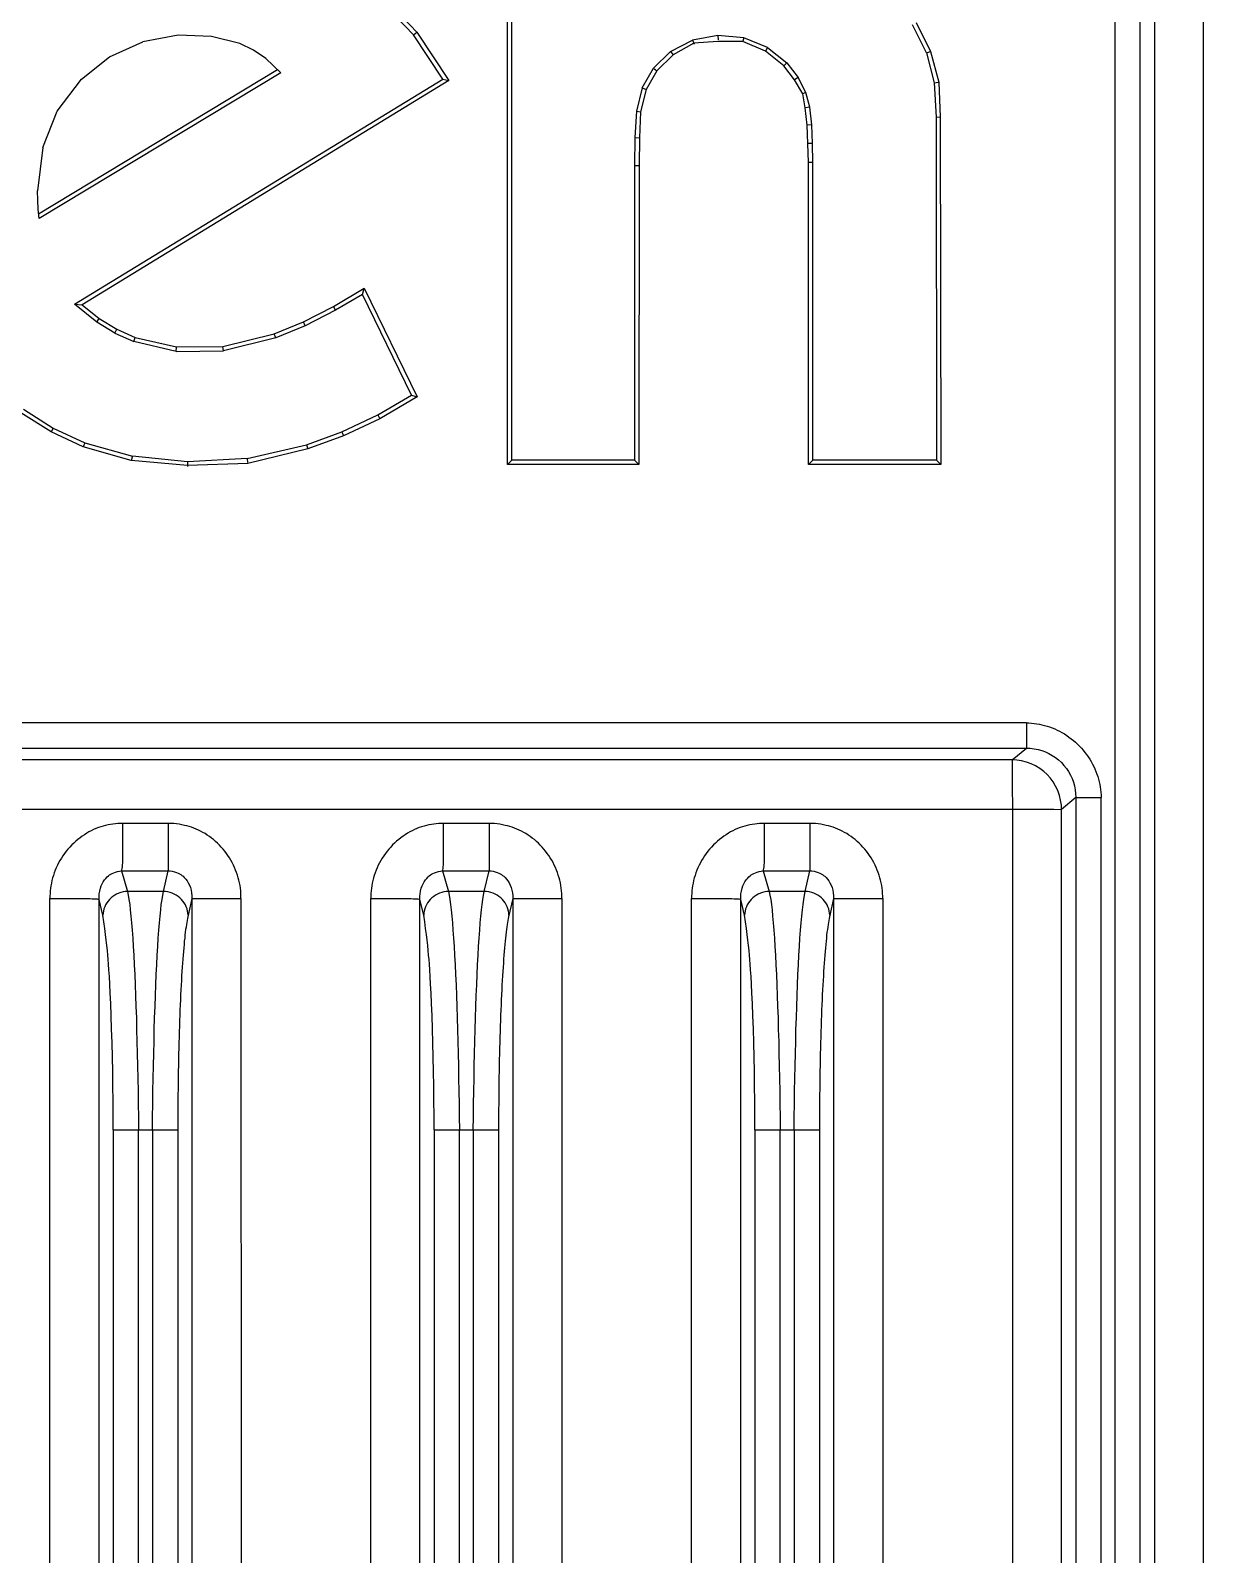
# Model space of a CAD drawing. Header units: millimetres. Extents: x -3132 to 28633, y 682 to 5849.
# Drawn here: x 23321.57 to 23345.34, y 5058.68 to 5089.56 of the extents above; entities that cross this region are included whole.
import ezdxf

# ---------------------------------------------------------------- set-up
doc = ezdxf.new("R2010")
doc.units = ezdxf.units.MM

# ---------------------------------------------------------------- blocks, each defined once
blk = doc.blocks.new('gf')
at = {"linetype": 'Continuous'}
for p, q in [((20042.234, 5365.325), (20042.234, 5151.544)), ((20043.227, 5151.544), (20043.227, 5365.325)), ((20041.432, 5358.863), (20041.432, 5158.005)), ((20041.946, 5158.005), (20041.946, 5358.863)), ((20029.128, 5253.468), (20029.128, 5264.399)), ((20029.216, 5253.556), (20029.216, 5264.311)), ((20027.219, 5262.176), (20026.502, 5262.935)), ((20026.56, 5263.001), (20027.288, 5262.231)), ((20037.613, 5261.812), (20037.33, 5262.383)), ((20037.405, 5262.428), (20037.696, 5261.842)), ((20021.066, 5261.734), (20021.737, 5262.036)), ((20022.457, 5262.169), (20021.737, 5262.036)), ((20023.132, 5262.146), (20022.457, 5262.169)), ((20023.704, 5262.001), (20023.132, 5262.146)), ((20023.979, 5261.869), (20023.704, 5262.001)), ((20027.219, 5262.176), (20027.288, 5262.231)), ((20027.818, 5261.276), (20027.219, 5262.176)), ((20027.288, 5262.231), (20027.941, 5261.249)), ((20032.431, 5261.841), (20032.874, 5262.068)), ((20032.903, 5262.008), (20032.483, 5261.769)), ((20033.385, 5262.165), (20032.874, 5262.068)), ((20032.874, 5262.068), (20032.907, 5261.986)), ((20033.39, 5262.042), (20032.903, 5262.008)), ((20033.914, 5262.115), (20033.385, 5262.165)), ((20033.385, 5262.165), (20033.393, 5262.077)), ((20033.893, 5262.041), (20033.39, 5262.042)), ((20033.914, 5262.115), (20033.889, 5262.031)), ((20034.353, 5261.844), (20033.893, 5262.041)), ((20034.397, 5261.921), (20033.914, 5262.115)), ((20020.493, 5261.28), (20021.066, 5261.734)), ((20024.23, 5261.695), (20023.979, 5261.869)), ((20024.23, 5261.695), (20024.531, 5261.41)), ((20032.082, 5261.504), (20032.431, 5261.841)), ((20032.483, 5261.769), (20032.152, 5261.45)), ((20032.431, 5261.841), (20032.483, 5261.769)), ((20034.397, 5261.921), (20034.353, 5261.844)), ((20034.723, 5261.549), (20034.353, 5261.844)), ((20034.397, 5261.921), (20034.786, 5261.611)), ((20037.613, 5261.812), (20037.696, 5261.842)), ((20037.613, 5261.812), (20037.767, 5261.207)), ((20037.696, 5261.842), (20037.866, 5261.221)), ((20019.628, 5258.553), (20024.465, 5261.472)), ((20024.531, 5261.41), (20019.637, 5258.457)), ((20031.852, 5261.102), (20032.082, 5261.504)), ((20032.152, 5261.45), (20031.934, 5261.07)), ((20032.082, 5261.504), (20032.152, 5261.45)), ((20034.786, 5261.611), (20034.723, 5261.549)), ((20034.94, 5261.267), (20034.723, 5261.549)), ((20034.786, 5261.611), (20035.015, 5261.314)), ((20035.015, 5261.314), (20034.94, 5261.267)), ((20035.169, 5261.011), (20035.015, 5261.314)), ((20020.003, 5260.632), (20020.493, 5261.28)), ((20020.356, 5256.719), (20027.818, 5261.276)), ((20027.941, 5261.249), (20020.507, 5256.709)), ((20027.818, 5261.276), (20027.941, 5261.249)), ((20031.852, 5261.102), (20031.741, 5260.63)), ((20031.934, 5261.07), (20031.819, 5260.617)), ((20031.852, 5261.102), (20031.934, 5261.07)), ((20035.107, 5260.979), (20034.94, 5261.267)), ((20035.169, 5261.011), (20035.089, 5260.974)), ((20035.252, 5260.713), (20035.169, 5261.011)), ((20037.767, 5261.207), (20037.854, 5261.218)), ((20037.767, 5261.207), (20037.814, 5260.511)), ((20037.866, 5261.221), (20037.889, 5260.512)), ((20035.156, 5260.697), (20035.107, 5260.979)), ((20035.199, 5260.345), (20035.156, 5260.697)), ((20035.252, 5260.713), (20035.165, 5260.698)), ((20035.292, 5260.352), (20035.252, 5260.713)), ((20019.71, 5259.895), (20020.003, 5260.632)), ((20031.741, 5260.63), (20031.706, 5260.096)), ((20031.741, 5260.63), (20031.828, 5260.615)), ((20031.819, 5260.617), (20031.801, 5260.093)), ((20037.814, 5260.511), (20037.902, 5260.513)), ((20037.814, 5260.511), (20037.815, 5253.556)), ((20037.889, 5260.512), (20037.903, 5253.468)), ((20031.706, 5260.096), (20031.7, 5259.528)), ((20031.706, 5260.096), (20031.794, 5260.093)), ((20031.801, 5260.093), (20031.791, 5259.528)), ((20035.212, 5259.974), (20035.199, 5260.345)), ((20035.292, 5260.352), (20035.205, 5260.346)), ((20035.307, 5259.976), (20035.292, 5260.352)), ((20019.71, 5259.895), (20019.607, 5259.017)), ((20035.221, 5259.588), (20035.212, 5259.974)), ((20035.307, 5259.976), (20035.22, 5259.974)), ((20035.31, 5259.588), (20035.307, 5259.976)), ((20031.7, 5259.528), (20031.788, 5259.528)), ((20031.7, 5259.528), (20031.7, 5253.556)), ((20031.791, 5259.528), (20031.788, 5253.468)), ((20035.222, 5253.468), (20035.221, 5259.588)), ((20035.31, 5259.588), (20035.222, 5259.588)), ((20035.31, 5253.556), (20035.31, 5259.588)), ((20025.599, 5256.673), (20026.224, 5257.042)), ((20026.187, 5256.918), (20026.224, 5257.042)), ((20026.224, 5257.042), (20027.296, 5254.84)), ((20020.356, 5256.719), (20020.507, 5256.709)), ((20020.805, 5256.358), (20020.356, 5256.719)), ((20020.507, 5256.709), (20020.855, 5256.43)), ((20026.187, 5256.918), (20025.642, 5256.596)), ((20027.182, 5254.875), (20026.187, 5256.918)), ((20020.805, 5256.358), (20020.855, 5256.43)), ((20020.855, 5256.43), (20021.212, 5256.211)), ((20024.993, 5256.362), (20025.599, 5256.673)), ((20025.642, 5256.596), (20025.03, 5256.283)), ((20025.642, 5256.596), (20025.599, 5256.673)), ((20021.171, 5256.134), (20020.805, 5256.358)), ((20021.171, 5256.134), (20021.212, 5256.211)), ((20021.171, 5256.134), (20021.554, 5255.963)), ((20021.212, 5256.211), (20021.582, 5256.046)), ((20023.359, 5255.86), (20024.402, 5256.118)), ((20024.402, 5256.118), (20024.993, 5256.362)), ((20024.43, 5256.035), (20024.402, 5256.118)), ((20025.03, 5256.283), (20024.43, 5256.035)), ((20025.03, 5256.283), (20024.993, 5256.362)), ((20021.554, 5255.963), (20021.582, 5256.046)), ((20022.413, 5255.76), (20021.554, 5255.963)), ((20021.582, 5256.046), (20022.422, 5255.854)), ((20022.413, 5255.76), (20022.421, 5255.848)), ((20022.413, 5255.76), (20023.37, 5255.773)), ((20022.422, 5255.854), (20023.359, 5255.86)), ((20023.37, 5255.773), (20023.359, 5255.86)), ((20024.43, 5256.035), (20023.37, 5255.773)), ((20026.502, 5254.476), (20027.182, 5254.875)), ((20027.296, 5254.84), (20026.542, 5254.399)), ((20027.182, 5254.875), (20027.296, 5254.84)), ((20019.879, 5254.133), (20019.267, 5254.52)), ((20019.319, 5254.591), (20019.921, 5254.21)), ((20019.921, 5254.21), (20019.879, 5254.133)), ((20019.921, 5254.21), (20020.562, 5253.913)), ((20025.769, 5254.131), (20026.502, 5254.476)), ((20026.542, 5254.399), (20025.803, 5254.05)), ((20026.502, 5254.476), (20026.542, 5254.399)), ((20020.532, 5253.831), (20019.879, 5254.133)), ((20020.562, 5253.913), (20020.532, 5253.831)), ((20020.562, 5253.913), (20021.529, 5253.638)), ((20025.055, 5253.87), (20025.769, 5254.131)), ((20025.803, 5254.05), (20025.079, 5253.786)), ((20025.769, 5254.131), (20025.803, 5254.05)), ((20021.503, 5253.555), (20020.532, 5253.831)), ((20021.529, 5253.638), (20021.503, 5253.553)), ((20022.643, 5253.522), (20021.529, 5253.638)), ((20023.854, 5253.596), (20022.643, 5253.522)), ((20023.854, 5253.596), (20025.055, 5253.87)), ((20023.854, 5253.596), (20023.862, 5253.509)), ((20025.079, 5253.786), (20023.866, 5253.491)), ((20025.055, 5253.87), (20025.079, 5253.786)), ((20022.641, 5253.453), (20021.503, 5253.555)), ((20023.866, 5253.491), (20022.641, 5253.453)), ((20022.643, 5253.522), (20022.642, 5253.434)), ((20029.216, 5253.556), (20029.128, 5253.468)), ((20031.788, 5253.468), (20029.128, 5253.468)), ((20031.7, 5253.556), (20029.216, 5253.556)), ((20031.7, 5253.556), (20031.788, 5253.468)), ((20035.31, 5253.556), (20035.222, 5253.468)), ((20037.903, 5253.468), (20035.222, 5253.468)), ((20037.815, 5253.556), (20035.31, 5253.556)), ((20037.815, 5253.556), (20037.903, 5253.468)), ((20039.639, 5248.236), (19977.945, 5248.236)), ((20039.639, 5248.236), (20039.639, 5247.724)), ((19977.945, 5247.724), (20039.639, 5247.724)), ((20039.353, 5247.484), (20039.639, 5247.724)), ((20039.353, 5247.484), (19978.232, 5247.484)), ((19978.229, 5246.488), (20039.357, 5246.485)), ((20040.638, 5246.726), (20040.351, 5246.483)), ((20040.638, 5246.726), (20041.153, 5246.726)), ((20040.638, 5246.726), (20040.638, 5158.005)), ((20041.153, 5158.005), (20041.153, 5246.726)), ((20022.253, 5246.198), (20021.331, 5246.198)), ((20021.331, 5245.451), (20021.331, 5246.198)), ((20022.253, 5246.198), (20022.253, 5245.237)), ((20028.753, 5246.198), (20027.831, 5246.198)), ((20027.831, 5245.451), (20027.831, 5246.198)), ((20028.753, 5246.198), (20028.753, 5245.237)), ((20035.253, 5246.198), (20034.331, 5246.198)), ((20034.331, 5245.451), (20034.331, 5246.198)), ((20035.253, 5246.198), (20035.253, 5245.237)), ((20039.357, 5246.485), (20040.198, 5246.485)), ((20039.357, 5246.485), (20039.357, 5151.544)), ((20040.198, 5246.485), (20040.351, 5246.483)), ((20040.351, 5151.544), (20040.351, 5246.483)), ((20021.308, 5245.237), (20022.253, 5245.237)), ((20021.308, 5245.237), (20021.429, 5244.82)), ((20022.156, 5244.82), (20022.253, 5245.237)), ((20027.808, 5245.237), (20028.753, 5245.237)), ((20027.808, 5245.237), (20027.929, 5244.82)), ((20028.656, 5244.82), (20028.753, 5245.237)), ((20034.308, 5245.237), (20035.253, 5245.237)), ((20034.308, 5245.237), (20034.429, 5244.82)), ((20035.156, 5244.82), (20035.253, 5245.237)), ((20019.855, 5150.047), (20019.857, 5244.675)), ((20020.851, 5150.044), (20020.851, 5244.656)), ((20020.93, 5244.337), (20020.851, 5244.656)), ((20022.156, 5244.82), (20021.429, 5244.82)), ((20022.734, 5244.675), (20022.648, 5244.306)), ((20022.734, 5244.675), (20023.727, 5244.675)), ((20022.734, 5244.675), (20022.734, 5150.044)), ((20023.727, 5244.675), (20023.729, 5150.047)), ((20026.355, 5150.047), (20026.357, 5244.675)), ((20027.351, 5161.491), (20027.351, 5244.656)), ((20027.43, 5244.337), (20027.351, 5244.656)), ((20028.656, 5244.82), (20027.929, 5244.82)), ((20029.234, 5244.675), (20029.148, 5244.306)), ((20029.234, 5244.675), (20030.227, 5244.675)), ((20029.234, 5244.675), (20029.234, 5163.625)), ((20030.227, 5244.675), (20030.227, 5162.626)), ((20032.857, 5163.624), (20032.857, 5244.675)), ((20033.851, 5163.625), (20033.851, 5244.656)), ((20033.93, 5244.337), (20033.851, 5244.656)), ((20035.156, 5244.82), (20034.429, 5244.82)), ((20035.734, 5244.675), (20035.648, 5244.306)), ((20035.734, 5244.675), (20036.727, 5244.675)), ((20035.734, 5244.675), (20035.734, 5150.044)), ((20036.727, 5244.675), (20036.729, 5150.047)), ((20022.447, 5240.344), (20022.446, 5240.107)), ((20028.947, 5240.344), (20028.946, 5240.107)), ((20035.447, 5240.344), (20035.446, 5240.107)), ((20022.446, 5240.107), (20022.446, 5156.505)), ((20028.946, 5240.107), (20028.946, 5156.505)), ((20035.446, 5240.107), (20035.446, 5156.505)), ((20021.138, 5239.99), (20022.446, 5239.99)), ((20021.138, 5239.99), (20021.138, 5156.505)), ((20021.637, 5156.505), (20021.653, 5239.99)), ((20021.932, 5239.99), (20021.947, 5156.505)), ((20027.638, 5239.99), (20028.946, 5239.99)), ((20027.638, 5239.99), (20027.638, 5156.505)), ((20028.137, 5156.505), (20028.153, 5239.99)), ((20028.432, 5239.99), (20028.447, 5156.505)), ((20034.138, 5239.99), (20035.446, 5239.99)), ((20034.138, 5239.99), (20034.138, 5156.505)), ((20034.637, 5156.505), (20034.653, 5239.99)), ((20034.932, 5239.99), (20034.947, 5156.505))]:
    blk.add_line(p, q, dxfattribs=at)
for points in [[(20019.637, 5258.457), (20019.62, 5258.643), (20019.61, 5258.83), (20019.607, 5259.017)], [(20039.639, 5248.236), (20039.691, 5248.235), (20039.744, 5248.231), (20039.796, 5248.226), (20039.849, 5248.219), (20039.901, 5248.21), (20039.954, 5248.198), (20040.006, 5248.185), (20040.058, 5248.17), (20040.11, 5248.153), (20040.161, 5248.134), (20040.212, 5248.114), (20040.262, 5248.091), (20040.311, 5248.066), (20040.36, 5248.04), (20040.408, 5248.011), (20040.455, 5247.981), (20040.501, 5247.949), (20040.546, 5247.916), (20040.59, 5247.881), (20040.632, 5247.844), (20040.674, 5247.805), (20040.714, 5247.765), (20040.753, 5247.724), (20040.79, 5247.682), (20040.825, 5247.638), (20040.859, 5247.593), (20040.891, 5247.546), (20040.922, 5247.499), (20040.951, 5247.451), (20040.978, 5247.402), (20041.003, 5247.353), (20041.026, 5247.303), (20041.047, 5247.252), (20041.066, 5247.2), (20041.084, 5247.148), (20041.099, 5247.096), (20041.113, 5247.043), (20041.124, 5246.99), (20041.134, 5246.937), (20041.142, 5246.884), (20041.147, 5246.831), (20041.151, 5246.778), (20041.153, 5246.726)], [(20039.639, 5247.724), (20039.718, 5247.721), (20039.797, 5247.712), (20039.874, 5247.696), (20039.95, 5247.675), (20040.023, 5247.648), (20040.095, 5247.615), (20040.163, 5247.577), (20040.228, 5247.534), (20040.289, 5247.485), (20040.347, 5247.432), (20040.4, 5247.375), (20040.448, 5247.313), (20040.492, 5247.248), (20040.53, 5247.179), (20040.563, 5247.108), (20040.59, 5247.034), (20040.611, 5246.959), (20040.626, 5246.882), (20040.635, 5246.804), (20040.638, 5246.726)], [(20040.351, 5246.483), (20040.347, 5246.572), (20040.333, 5246.669), (20040.309, 5246.768), (20040.275, 5246.864), (20040.231, 5246.956), (20040.178, 5247.043), (20040.119, 5247.122), (20040.058, 5247.189), (20039.992, 5247.25), (20039.913, 5247.31), (20039.826, 5247.363), (20039.734, 5247.407), (20039.638, 5247.441), (20039.54, 5247.465), (20039.442, 5247.479), (20039.353, 5247.484)], [(20039.353, 5247.484), (20039.353, 5246.972), (20039.357, 5246.485)], [(20021.331, 5246.198), (20021.282, 5246.198), (20021.233, 5246.196), (20021.184, 5246.193), (20021.134, 5246.187), (20021.084, 5246.18), (20021.035, 5246.17), (20020.985, 5246.159), (20020.935, 5246.145), (20020.886, 5246.13), (20020.837, 5246.113), (20020.789, 5246.094), (20020.741, 5246.074), (20020.694, 5246.051), (20020.647, 5246.026), (20020.601, 5246), (20020.555, 5245.971), (20020.51, 5245.941), (20020.466, 5245.909), (20020.423, 5245.875), (20020.38, 5245.839), (20020.339, 5245.801), (20020.299, 5245.762), (20020.26, 5245.721), (20020.222, 5245.678), (20020.186, 5245.635), (20020.152, 5245.59), (20020.12, 5245.544), (20020.089, 5245.497), (20020.06, 5245.449), (20020.033, 5245.401), (20020.008, 5245.352), (20019.985, 5245.302), (20019.963, 5245.251), (20019.944, 5245.199), (20019.926, 5245.147), (20019.911, 5245.095), (20019.897, 5245.043), (20019.885, 5244.99), (20019.876, 5244.937), (20019.868, 5244.884), (20019.862, 5244.831), (20019.859, 5244.779), (20019.857, 5244.727), (20019.857, 5244.675)], [(20022.582, 5246.16), (20022.473, 5246.181), (20022.364, 5246.194), (20022.253, 5246.198)], [(20027.831, 5246.198), (20027.782, 5246.198), (20027.733, 5246.196), (20027.684, 5246.193), (20027.634, 5246.187), (20027.584, 5246.18), (20027.535, 5246.17), (20027.485, 5246.159), (20027.435, 5246.145), (20027.386, 5246.13), (20027.337, 5246.113), (20027.289, 5246.094), (20027.241, 5246.074), (20027.194, 5246.051), (20027.147, 5246.026), (20027.101, 5246), (20027.055, 5245.971), (20027.01, 5245.941), (20026.966, 5245.909), (20026.923, 5245.875), (20026.88, 5245.839), (20026.839, 5245.801), (20026.799, 5245.762), (20026.76, 5245.721), (20026.722, 5245.678), (20026.686, 5245.635), (20026.652, 5245.59), (20026.62, 5245.544), (20026.589, 5245.497), (20026.56, 5245.449), (20026.533, 5245.401), (20026.508, 5245.352), (20026.485, 5245.302), (20026.463, 5245.251), (20026.444, 5245.199), (20026.426, 5245.147), (20026.411, 5245.095), (20026.397, 5245.043), (20026.385, 5244.99), (20026.376, 5244.937), (20026.368, 5244.884), (20026.362, 5244.831), (20026.359, 5244.779), (20026.357, 5244.727), (20026.357, 5244.675)], [(20029.082, 5246.16), (20028.973, 5246.181), (20028.864, 5246.194), (20028.753, 5246.198)], [(20034.331, 5246.198), (20034.282, 5246.198), (20034.233, 5246.196), (20034.184, 5246.193), (20034.134, 5246.187), (20034.084, 5246.18), (20034.035, 5246.17), (20033.985, 5246.159), (20033.935, 5246.145), (20033.886, 5246.13), (20033.837, 5246.113), (20033.789, 5246.094), (20033.741, 5246.074), (20033.694, 5246.051), (20033.647, 5246.026), (20033.601, 5246), (20033.555, 5245.971), (20033.51, 5245.941), (20033.466, 5245.909), (20033.423, 5245.875), (20033.38, 5245.839), (20033.339, 5245.801), (20033.299, 5245.762), (20033.26, 5245.721), (20033.222, 5245.678), (20033.186, 5245.635), (20033.152, 5245.59), (20033.12, 5245.544), (20033.089, 5245.497), (20033.06, 5245.449), (20033.033, 5245.401), (20033.008, 5245.352), (20032.985, 5245.302), (20032.963, 5245.251), (20032.944, 5245.199), (20032.926, 5245.147), (20032.911, 5245.095), (20032.897, 5245.043), (20032.885, 5244.99), (20032.876, 5244.937), (20032.868, 5244.884), (20032.862, 5244.831), (20032.859, 5244.779), (20032.857, 5244.727), (20032.857, 5244.675)], [(20035.582, 5246.16), (20035.473, 5246.181), (20035.364, 5246.194), (20035.253, 5246.198)], [(20023.727, 5244.675), (20023.727, 5244.728), (20023.725, 5244.78), (20023.721, 5244.834), (20023.715, 5244.887), (20023.707, 5244.94), (20023.697, 5244.993), (20023.685, 5245.046), (20023.671, 5245.099), (20023.655, 5245.151), (20023.638, 5245.203), (20023.618, 5245.254), (20023.597, 5245.305), (20023.574, 5245.355), (20023.549, 5245.405), (20023.522, 5245.453), (20023.493, 5245.5), (20023.463, 5245.547), (20023.431, 5245.592), (20023.398, 5245.636), (20023.363, 5245.679), (20023.327, 5245.72), (20023.29, 5245.76), (20023.251, 5245.798), (20023.212, 5245.835), (20023.171, 5245.87), (20023.129, 5245.903), (20023.087, 5245.934), (20023.043, 5245.964), (20022.999, 5245.992), (20022.955, 5246.018), (20022.909, 5246.042), (20022.864, 5246.064), (20022.817, 5246.085), (20022.771, 5246.104), (20022.724, 5246.121), (20022.676, 5246.136), (20022.629, 5246.149), (20022.582, 5246.16)], [(20030.227, 5244.675), (20030.227, 5244.728), (20030.225, 5244.78), (20030.221, 5244.834), (20030.215, 5244.887), (20030.207, 5244.94), (20030.197, 5244.993), (20030.185, 5245.046), (20030.171, 5245.099), (20030.155, 5245.151), (20030.138, 5245.203), (20030.118, 5245.254), (20030.097, 5245.305), (20030.074, 5245.355), (20030.049, 5245.405), (20030.022, 5245.453), (20029.993, 5245.5), (20029.963, 5245.547), (20029.931, 5245.592), (20029.898, 5245.636), (20029.863, 5245.679), (20029.827, 5245.72), (20029.79, 5245.76), (20029.751, 5245.798), (20029.712, 5245.835), (20029.671, 5245.87), (20029.629, 5245.903), (20029.587, 5245.934), (20029.543, 5245.964), (20029.499, 5245.992), (20029.455, 5246.018), (20029.409, 5246.042), (20029.364, 5246.064), (20029.317, 5246.085), (20029.271, 5246.104), (20029.224, 5246.121), (20029.176, 5246.136), (20029.129, 5246.149), (20029.082, 5246.16)], [(20036.727, 5244.675), (20036.727, 5244.728), (20036.725, 5244.78), (20036.721, 5244.834), (20036.715, 5244.887), (20036.707, 5244.94), (20036.697, 5244.993), (20036.685, 5245.046), (20036.671, 5245.099), (20036.655, 5245.151), (20036.638, 5245.203), (20036.618, 5245.254), (20036.597, 5245.305), (20036.574, 5245.355), (20036.549, 5245.405), (20036.522, 5245.453), (20036.493, 5245.5), (20036.463, 5245.547), (20036.431, 5245.592), (20036.398, 5245.636), (20036.363, 5245.679), (20036.327, 5245.72), (20036.29, 5245.76), (20036.251, 5245.798), (20036.212, 5245.835), (20036.171, 5245.87), (20036.129, 5245.903), (20036.087, 5245.934), (20036.043, 5245.964), (20035.999, 5245.992), (20035.955, 5246.018), (20035.909, 5246.042), (20035.864, 5246.064), (20035.817, 5246.085), (20035.771, 5246.104), (20035.724, 5246.121), (20035.676, 5246.136), (20035.629, 5246.149), (20035.582, 5246.16)], [(20021.308, 5245.237), (20021.314, 5245.259), (20021.32, 5245.288), (20021.324, 5245.321), (20021.328, 5245.36), (20021.33, 5245.403), (20021.331, 5245.451)], [(20027.808, 5245.237), (20027.814, 5245.259), (20027.82, 5245.288), (20027.824, 5245.321), (20027.828, 5245.36), (20027.83, 5245.403), (20027.831, 5245.451)], [(20034.308, 5245.237), (20034.314, 5245.259), (20034.32, 5245.288), (20034.324, 5245.321), (20034.328, 5245.36), (20034.33, 5245.403), (20034.331, 5245.451)], [(20020.851, 5244.656), (20020.851, 5244.715), (20020.855, 5244.772), (20020.865, 5244.829), (20020.879, 5244.884), (20020.896, 5244.932), (20020.915, 5244.974), (20020.937, 5245.014), (20020.964, 5245.053), (20020.991, 5245.086), (20021.017, 5245.114), (20021.042, 5245.136), (20021.066, 5245.154), (20021.089, 5245.17), (20021.116, 5245.185), (20021.149, 5245.2), (20021.186, 5245.214), (20021.228, 5245.225), (20021.268, 5245.233), (20021.308, 5245.236)], [(20022.253, 5245.237), (20022.294, 5245.235), (20022.336, 5245.23), (20022.378, 5245.22), (20022.418, 5245.207), (20022.452, 5245.193), (20022.481, 5245.179), (20022.505, 5245.164), (20022.528, 5245.147), (20022.553, 5245.127), (20022.579, 5245.102), (20022.607, 5245.071), (20022.634, 5245.034), (20022.659, 5244.993), (20022.682, 5244.948), (20022.701, 5244.899), (20022.716, 5244.847), (20022.727, 5244.792), (20022.733, 5244.734), (20022.734, 5244.675)], [(20027.351, 5244.656), (20027.351, 5244.715), (20027.355, 5244.772), (20027.365, 5244.829), (20027.379, 5244.884), (20027.396, 5244.932), (20027.415, 5244.974), (20027.437, 5245.014), (20027.464, 5245.053), (20027.491, 5245.086), (20027.517, 5245.114), (20027.542, 5245.136), (20027.566, 5245.154), (20027.589, 5245.17), (20027.616, 5245.185), (20027.649, 5245.2), (20027.686, 5245.214), (20027.728, 5245.225), (20027.768, 5245.233), (20027.808, 5245.236)], [(20028.753, 5245.237), (20028.794, 5245.235), (20028.836, 5245.23), (20028.878, 5245.22), (20028.918, 5245.207), (20028.952, 5245.193), (20028.981, 5245.179), (20029.005, 5245.164), (20029.028, 5245.147), (20029.053, 5245.127), (20029.079, 5245.102), (20029.107, 5245.071), (20029.134, 5245.034), (20029.159, 5244.993), (20029.182, 5244.948), (20029.201, 5244.899), (20029.216, 5244.847), (20029.227, 5244.792), (20029.233, 5244.734), (20029.234, 5244.675)], [(20033.851, 5244.656), (20033.851, 5244.715), (20033.855, 5244.772), (20033.865, 5244.829), (20033.879, 5244.884), (20033.896, 5244.932), (20033.915, 5244.974), (20033.937, 5245.014), (20033.964, 5245.053), (20033.991, 5245.086), (20034.017, 5245.114), (20034.042, 5245.136), (20034.066, 5245.154), (20034.089, 5245.17), (20034.116, 5245.185), (20034.149, 5245.2), (20034.186, 5245.214), (20034.228, 5245.225), (20034.268, 5245.233), (20034.308, 5245.236)], [(20035.253, 5245.237), (20035.294, 5245.235), (20035.336, 5245.23), (20035.378, 5245.22), (20035.418, 5245.207), (20035.452, 5245.193), (20035.481, 5245.179), (20035.505, 5245.164), (20035.528, 5245.147), (20035.553, 5245.127), (20035.579, 5245.102), (20035.607, 5245.071), (20035.634, 5245.034), (20035.659, 5244.993), (20035.682, 5244.948), (20035.701, 5244.899), (20035.716, 5244.847), (20035.727, 5244.792), (20035.733, 5244.734), (20035.734, 5244.675)], [(20019.857, 5244.675), (20020.672, 5244.675), (20020.715, 5244.674), (20020.752, 5244.673), (20020.784, 5244.671), (20020.81, 5244.668), (20020.83, 5244.665), (20020.844, 5244.661), (20020.851, 5244.656)], [(20021.429, 5244.82), (20021.383, 5244.817), (20021.338, 5244.81), (20021.293, 5244.799), (20021.25, 5244.785), (20021.208, 5244.767), (20021.168, 5244.745), (20021.131, 5244.719), (20021.095, 5244.691), (20021.063, 5244.659), (20021.033, 5244.625), (20021.007, 5244.589), (20020.984, 5244.55), (20020.966, 5244.509), (20020.95, 5244.467), (20020.939, 5244.424), (20020.932, 5244.381), (20020.93, 5244.337)], [(20021.429, 5244.82), (20021.443, 5244.745), (20021.458, 5244.658), (20021.472, 5244.558), (20021.485, 5244.445), (20021.498, 5244.321), (20021.51, 5244.184), (20021.522, 5244.036), (20021.533, 5243.877), (20021.544, 5243.707), (20021.555, 5243.527), (20021.564, 5243.337), (20021.574, 5243.138), (20021.583, 5242.93), (20021.591, 5242.714), (20021.599, 5242.491), (20021.607, 5242.261), (20021.613, 5242.024), (20021.62, 5241.782), (20021.626, 5241.536), (20021.632, 5241.284), (20021.637, 5241.03), (20021.641, 5240.772), (20021.646, 5240.513), (20021.649, 5240.252), (20021.653, 5239.99)], [(20021.932, 5239.99), (20021.935, 5240.252), (20021.939, 5240.513), (20021.943, 5240.772), (20021.948, 5241.03), (20021.953, 5241.284), (20021.958, 5241.536), (20021.965, 5241.782), (20021.971, 5242.024), (20021.978, 5242.261), (20021.985, 5242.491), (20021.993, 5242.714), (20022.002, 5242.93), (20022.011, 5243.138), (20022.02, 5243.337), (20022.03, 5243.527), (20022.04, 5243.707), (20022.051, 5243.877), (20022.063, 5244.036), (20022.074, 5244.184), (20022.087, 5244.321), (20022.1, 5244.445), (20022.113, 5244.558), (20022.127, 5244.658), (20022.141, 5244.745), (20022.156, 5244.82)], [(20022.655, 5244.337), (20022.652, 5244.381), (20022.645, 5244.424), (20022.634, 5244.467), (20022.619, 5244.509), (20022.6, 5244.55), (20022.577, 5244.589), (20022.551, 5244.625), (20022.522, 5244.659), (20022.489, 5244.691), (20022.454, 5244.719), (20022.416, 5244.745), (20022.376, 5244.767), (20022.334, 5244.785), (20022.291, 5244.799), (20022.247, 5244.81), (20022.201, 5244.817), (20022.156, 5244.82)], [(20026.357, 5244.675), (20027.172, 5244.675), (20027.215, 5244.674), (20027.252, 5244.673), (20027.284, 5244.671), (20027.31, 5244.668), (20027.33, 5244.665), (20027.344, 5244.661), (20027.351, 5244.656)], [(20027.929, 5244.82), (20027.883, 5244.817), (20027.838, 5244.81), (20027.793, 5244.799), (20027.75, 5244.785), (20027.708, 5244.767), (20027.668, 5244.745), (20027.631, 5244.719), (20027.595, 5244.691), (20027.563, 5244.659), (20027.533, 5244.625), (20027.507, 5244.589), (20027.484, 5244.55), (20027.466, 5244.509), (20027.45, 5244.467), (20027.439, 5244.424), (20027.432, 5244.381), (20027.43, 5244.337)], [(20027.929, 5244.82), (20027.943, 5244.745), (20027.958, 5244.658), (20027.972, 5244.558), (20027.985, 5244.445), (20027.998, 5244.321), (20028.01, 5244.184), (20028.022, 5244.036), (20028.033, 5243.877), (20028.044, 5243.707), (20028.055, 5243.527), (20028.064, 5243.337), (20028.074, 5243.138), (20028.083, 5242.93), (20028.091, 5242.714), (20028.099, 5242.491), (20028.107, 5242.261), (20028.113, 5242.024), (20028.12, 5241.782), (20028.126, 5241.536), (20028.132, 5241.284), (20028.137, 5241.03), (20028.141, 5240.772), (20028.146, 5240.513), (20028.149, 5240.252), (20028.153, 5239.99)], [(20028.432, 5239.99), (20028.435, 5240.252), (20028.439, 5240.513), (20028.443, 5240.772), (20028.448, 5241.03), (20028.453, 5241.284), (20028.458, 5241.536), (20028.465, 5241.782), (20028.471, 5242.024), (20028.478, 5242.261), (20028.485, 5242.491), (20028.493, 5242.714), (20028.502, 5242.93), (20028.511, 5243.138), (20028.52, 5243.337), (20028.53, 5243.527), (20028.54, 5243.707), (20028.551, 5243.877), (20028.563, 5244.036), (20028.574, 5244.184), (20028.587, 5244.321), (20028.6, 5244.445), (20028.613, 5244.558), (20028.627, 5244.658), (20028.641, 5244.745), (20028.656, 5244.82)], [(20029.155, 5244.337), (20029.152, 5244.381), (20029.145, 5244.424), (20029.134, 5244.467), (20029.119, 5244.509), (20029.1, 5244.55), (20029.077, 5244.589), (20029.051, 5244.625), (20029.022, 5244.659), (20028.989, 5244.691), (20028.954, 5244.719), (20028.916, 5244.745), (20028.876, 5244.767), (20028.834, 5244.785), (20028.791, 5244.799), (20028.747, 5244.81), (20028.701, 5244.817), (20028.656, 5244.82)], [(20032.857, 5244.675), (20033.672, 5244.675), (20033.715, 5244.674), (20033.752, 5244.673), (20033.784, 5244.671), (20033.81, 5244.668), (20033.83, 5244.665), (20033.844, 5244.661), (20033.851, 5244.656)], [(20034.429, 5244.82), (20034.383, 5244.817), (20034.338, 5244.81), (20034.293, 5244.799), (20034.25, 5244.785), (20034.208, 5244.767), (20034.168, 5244.745), (20034.131, 5244.719), (20034.095, 5244.691), (20034.063, 5244.659), (20034.033, 5244.625), (20034.007, 5244.589), (20033.984, 5244.55), (20033.966, 5244.509), (20033.95, 5244.467), (20033.939, 5244.424), (20033.932, 5244.381), (20033.93, 5244.337)], [(20034.429, 5244.82), (20034.443, 5244.745), (20034.458, 5244.658), (20034.472, 5244.558), (20034.485, 5244.445), (20034.498, 5244.321), (20034.51, 5244.184), (20034.522, 5244.036), (20034.533, 5243.877), (20034.544, 5243.707), (20034.555, 5243.527), (20034.564, 5243.337), (20034.574, 5243.138), (20034.583, 5242.93), (20034.591, 5242.714), (20034.599, 5242.491), (20034.607, 5242.261), (20034.613, 5242.024), (20034.62, 5241.782), (20034.626, 5241.536), (20034.632, 5241.284), (20034.637, 5241.03), (20034.641, 5240.772), (20034.646, 5240.513), (20034.649, 5240.252), (20034.653, 5239.99)], [(20034.932, 5239.99), (20034.935, 5240.252), (20034.939, 5240.513), (20034.943, 5240.772), (20034.948, 5241.03), (20034.953, 5241.284), (20034.958, 5241.536), (20034.965, 5241.782), (20034.971, 5242.024), (20034.978, 5242.261), (20034.985, 5242.491), (20034.993, 5242.714), (20035.002, 5242.93), (20035.011, 5243.138), (20035.02, 5243.337), (20035.03, 5243.527), (20035.04, 5243.707), (20035.051, 5243.877), (20035.063, 5244.036), (20035.074, 5244.184), (20035.087, 5244.321), (20035.1, 5244.445), (20035.113, 5244.558), (20035.127, 5244.658), (20035.141, 5244.745), (20035.156, 5244.82)], [(20035.655, 5244.337), (20035.652, 5244.381), (20035.645, 5244.424), (20035.634, 5244.467), (20035.619, 5244.509), (20035.6, 5244.55), (20035.577, 5244.589), (20035.551, 5244.625), (20035.522, 5244.659), (20035.489, 5244.691), (20035.454, 5244.719), (20035.416, 5244.745), (20035.376, 5244.767), (20035.334, 5244.785), (20035.291, 5244.799), (20035.247, 5244.81), (20035.201, 5244.817), (20035.156, 5244.82)], [(20021.138, 5239.99), (20021.138, 5240.284), (20021.136, 5240.581), (20021.133, 5240.878), (20021.129, 5241.174), (20021.123, 5241.464), (20021.116, 5241.754), (20021.107, 5242.036), (20021.098, 5242.302), (20021.088, 5242.549), (20021.078, 5242.762), (20021.069, 5242.942), (20021.06, 5243.096), (20021.052, 5243.229), (20021.045, 5243.344), (20021.037, 5243.441), (20021.029, 5243.532), (20021.02, 5243.625), (20021.009, 5243.724), (20020.997, 5243.832), (20020.983, 5243.949), (20020.968, 5244.073), (20020.95, 5244.204), (20020.93, 5244.337)], [(20027.638, 5239.99), (20027.638, 5240.284), (20027.636, 5240.581), (20027.633, 5240.878), (20027.629, 5241.174), (20027.623, 5241.464), (20027.616, 5241.754), (20027.607, 5242.036), (20027.598, 5242.302), (20027.588, 5242.549), (20027.578, 5242.762), (20027.569, 5242.942), (20027.56, 5243.096), (20027.552, 5243.229), (20027.545, 5243.344), (20027.537, 5243.441), (20027.529, 5243.532), (20027.52, 5243.625), (20027.509, 5243.724), (20027.497, 5243.832), (20027.483, 5243.949), (20027.468, 5244.073), (20027.45, 5244.204), (20027.43, 5244.337)], [(20034.138, 5239.99), (20034.138, 5240.284), (20034.136, 5240.581), (20034.133, 5240.878), (20034.129, 5241.174), (20034.123, 5241.464), (20034.116, 5241.754), (20034.107, 5242.036), (20034.098, 5242.302), (20034.088, 5242.549), (20034.078, 5242.762), (20034.069, 5242.942), (20034.06, 5243.096), (20034.052, 5243.229), (20034.045, 5243.344), (20034.037, 5243.441), (20034.029, 5243.532), (20034.02, 5243.625), (20034.009, 5243.724), (20033.997, 5243.832), (20033.983, 5243.949), (20033.968, 5244.073), (20033.95, 5244.204), (20033.93, 5244.337)], [(20022.648, 5244.306), (20022.641, 5244.271), (20022.634, 5244.234), (20022.627, 5244.192), (20022.62, 5244.148), (20022.613, 5244.1), (20022.606, 5244.049), (20022.599, 5243.995), (20022.592, 5243.938), (20022.586, 5243.877), (20022.579, 5243.813), (20022.573, 5243.747), (20022.566, 5243.677), (20022.56, 5243.604), (20022.554, 5243.529), (20022.548, 5243.45), (20022.542, 5243.369), (20022.536, 5243.285), (20022.53, 5243.198), (20022.525, 5243.108), (20022.52, 5243.016), (20022.514, 5242.922), (20022.509, 5242.825), (20022.504, 5242.727), (20022.5, 5242.626), (20022.495, 5242.523), (20022.491, 5242.418), (20022.487, 5242.312), (20022.483, 5242.204), (20022.479, 5242.094), (20022.475, 5241.983), (20022.472, 5241.871), (20022.469, 5241.757), (20022.466, 5241.643), (20022.463, 5241.527), (20022.46, 5241.411), (20022.458, 5241.294), (20022.456, 5241.177), (20022.454, 5241.058), (20022.452, 5240.94), (20022.451, 5240.82), (20022.45, 5240.701), (20022.448, 5240.582), (20022.447, 5240.344)], [(20029.148, 5244.306), (20029.141, 5244.271), (20029.134, 5244.234), (20029.127, 5244.192), (20029.12, 5244.148), (20029.113, 5244.1), (20029.106, 5244.049), (20029.099, 5243.995), (20029.092, 5243.938), (20029.086, 5243.877), (20029.079, 5243.813), (20029.073, 5243.747), (20029.066, 5243.677), (20029.06, 5243.604), (20029.054, 5243.529), (20029.048, 5243.45), (20029.042, 5243.369), (20029.036, 5243.285), (20029.03, 5243.198), (20029.025, 5243.108), (20029.02, 5243.016), (20029.014, 5242.922), (20029.009, 5242.825), (20029.004, 5242.727), (20029, 5242.626), (20028.995, 5242.523), (20028.991, 5242.418), (20028.987, 5242.312), (20028.983, 5242.204), (20028.979, 5242.094), (20028.975, 5241.983), (20028.972, 5241.871), (20028.969, 5241.757), (20028.966, 5241.643), (20028.963, 5241.527), (20028.96, 5241.411), (20028.958, 5241.294), (20028.956, 5241.177), (20028.954, 5241.058), (20028.952, 5240.94), (20028.951, 5240.82), (20028.95, 5240.701), (20028.948, 5240.582), (20028.947, 5240.344)], [(20035.648, 5244.306), (20035.641, 5244.271), (20035.634, 5244.234), (20035.627, 5244.192), (20035.62, 5244.148), (20035.613, 5244.1), (20035.606, 5244.049), (20035.599, 5243.995), (20035.592, 5243.938), (20035.586, 5243.877), (20035.579, 5243.813), (20035.573, 5243.747), (20035.566, 5243.677), (20035.56, 5243.604), (20035.554, 5243.529), (20035.548, 5243.45), (20035.542, 5243.369), (20035.536, 5243.285), (20035.53, 5243.198), (20035.525, 5243.108), (20035.52, 5243.016), (20035.514, 5242.922), (20035.509, 5242.825), (20035.504, 5242.727), (20035.5, 5242.626), (20035.495, 5242.523), (20035.491, 5242.418), (20035.487, 5242.312), (20035.483, 5242.204), (20035.479, 5242.094), (20035.475, 5241.983), (20035.472, 5241.871), (20035.469, 5241.757), (20035.466, 5241.643), (20035.463, 5241.527), (20035.46, 5241.411), (20035.458, 5241.294), (20035.456, 5241.177), (20035.454, 5241.058), (20035.452, 5240.94), (20035.451, 5240.82), (20035.45, 5240.701), (20035.448, 5240.582), (20035.447, 5240.344)]]:
    blk.add_lwpolyline(points, dxfattribs=at)
blk = doc.blocks.new('*U110')
blk.add_blockref('gf', (-20008.792, -5261.934))
blk = doc.blocks.new('*U111')
at = {"color": 0, "linetype": 'ByBlock', "lineweight": -2, "transparency": 16777216}
blk.add_blockref('*U110', (0, 0), dxfattribs=at)

msp = doc.modelspace()

# ---------------------------------------------------------------- block references
msp.add_blockref('*U111', (23310.901, 5089.228))

doc.saveas('drawing.dxf')
